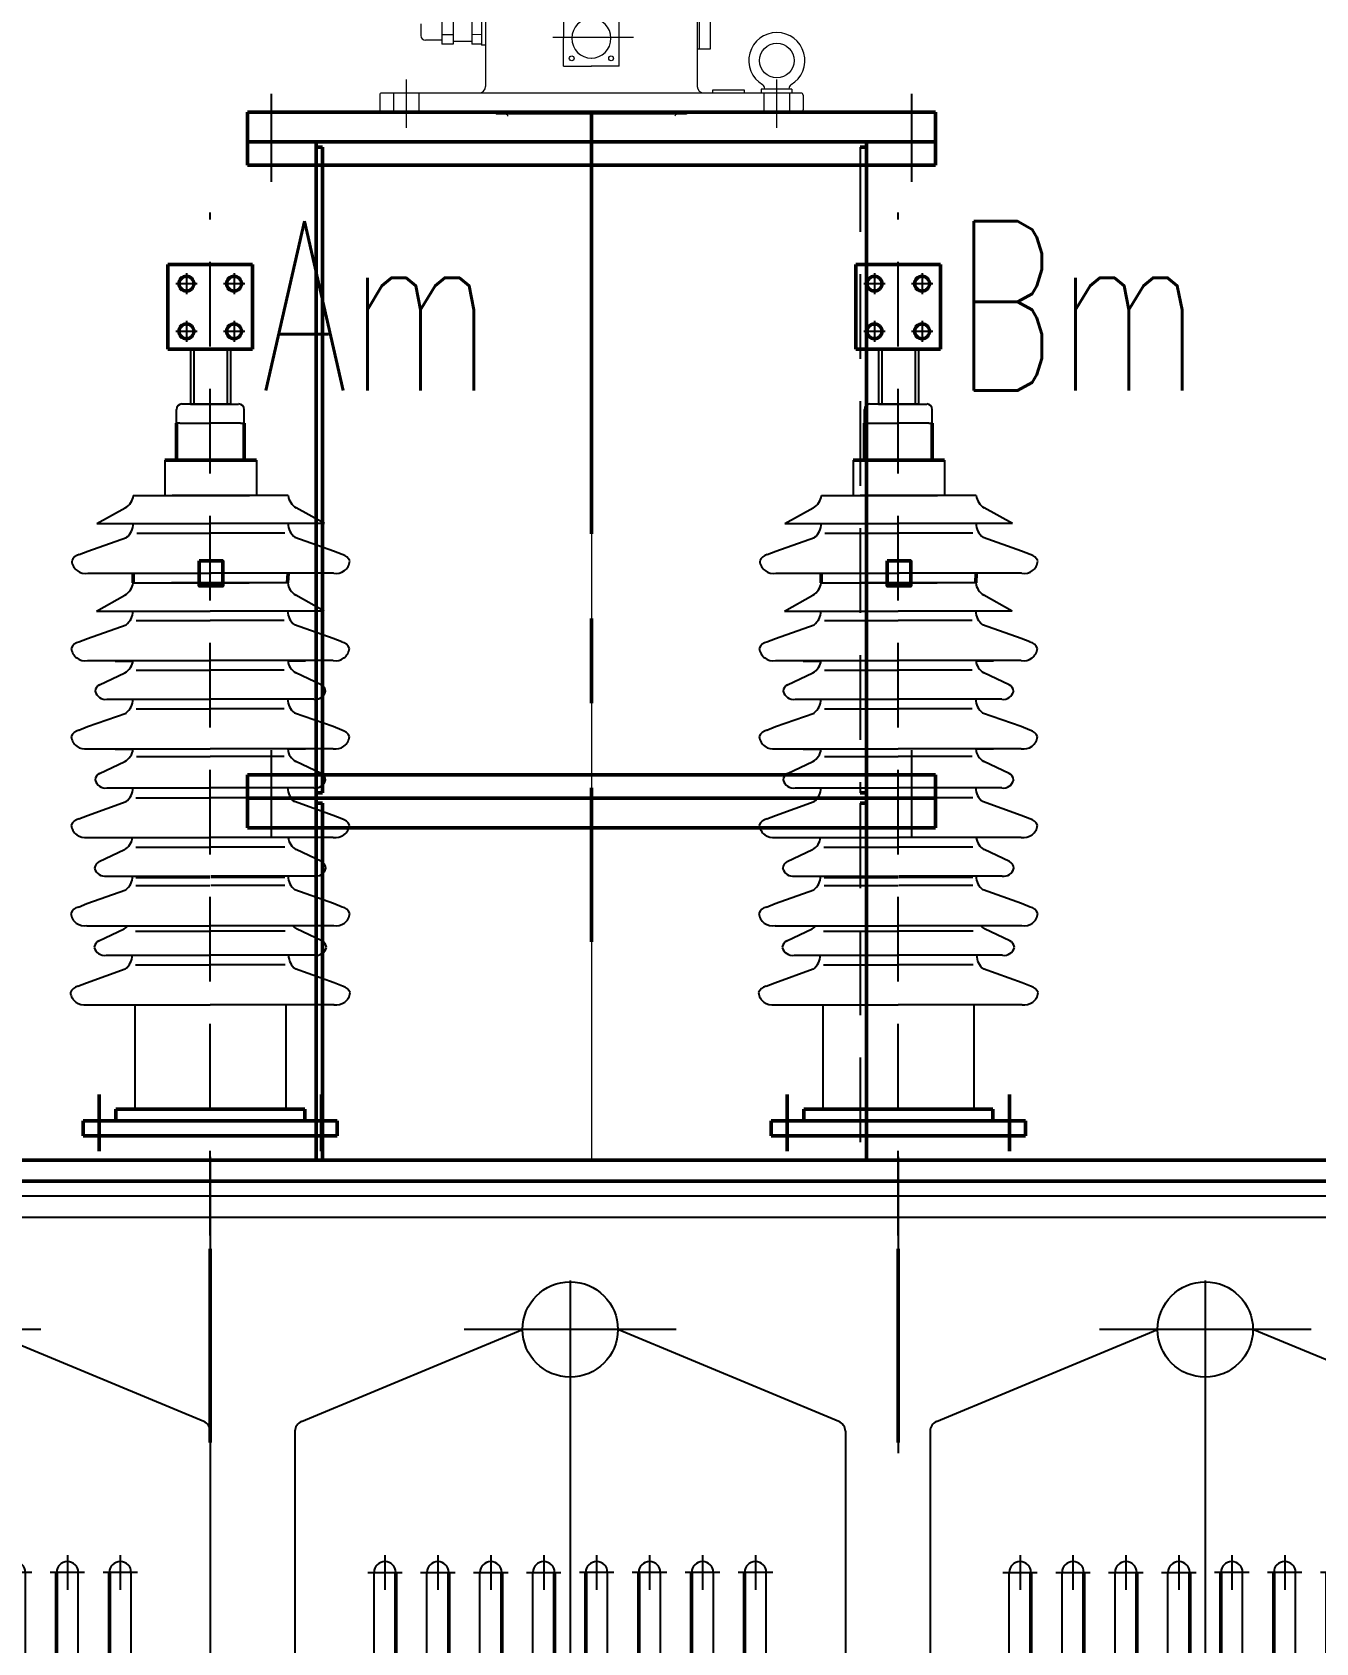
# Model space of a CAD drawing. Header units: millimetres. Extents: x -800 to 18208, y -320 to 13120.
# Drawn here: x 2553 to 3766, y 9396 to 10918 of the extents above; entities that cross this region are included whole.
import ezdxf

# ---------------------------------------------------------------- set-up
doc = ezdxf.new("R2010")
doc.units = ezdxf.units.MM
doc.header["$LTSCALE"] = 320
doc.linetypes.add('CENTER', pattern=[2, 1.25, -0.25, 0.25, -0.25])
doc.linetypes.add('DASHED2', pattern=[0.375, 0.25, -0.125])
for name, color, linetype, lineweight in [('0粗实线层', 7, 'Continuous', 50), ('2中心线层', 1, 'CENTER', 25), ('4细实线层', 2, 'Continuous', 25), ('5文字层', 6, 'Continuous', 25)]:
    doc.layers.add(name, color=color, linetype=linetype, lineweight=lineweight)
doc.layers.add('1', color=5, linetype='DASHED2')
doc.layers.add('INTE_TEXT', color=6, linetype='Continuous')
doc.styles.add('PC_TEXTSTYLE', font='txt.shx', dxfattribs={"width": 0.67, "bigfont": 'hztxt.shx'})

# ---------------------------------------------------------------- blocks, each defined once
blk = doc.blocks.new('A$C730F26E8')
at = {"lineweight": 0}
for p, q in [((225.1, 1106.3), (225.1, 1014.3)), ((425, 1106.3), (425, 1014.3)), ((183.7, 1081), (183.7, 1054.3)), ((194.3, 1081), (194.3, 1054.3)), ((212.2, 1081), (212.2, 1054.3)), ((221.2, 1082.1), (221.2, 1053.1)), ((298.8, 1033.3), (298.9, 1086.1)), ((351.2, 1033.3), (351.1, 1086.1)), ((425, 1087.1), (425, 1049.5)), ((426.8, 1087.1), (426.8, 1049.5)), ((437.1, 1087.1), (437.1, 1049.5)), ((163.9, 1073.5), (163.9, 1062.3)), ((183.7, 1057.8), (168.4, 1057.8)), ((194.3, 1062.9), (183.7, 1062.9)), ((194.3, 1054.3), (183.7, 1054.3)), ((212.2, 1056.8), (194.3, 1056.8)), ((221.1, 1063.1), (212.1, 1063.3)), ((221.2, 1054.3), (212.2, 1054.3)), ((225.1, 1053.1), (221.2, 1053.1)), ((437.1, 1049.5), (425, 1049.5)), ((425, 1049.5), (425, 1049.5)), ((298.8, 1033.3), (325.2, 1033.3)), ((351.2, 1033.3), (324.8, 1033.3)), ((125, 1006), (125, 992)), ((325, 1008), (127, 1008)), ((166.1, 1008), (158.6, 1008)), ((523, 1008), (325, 1008)), ((439.4, 1010.8), (439.4, 1008)), ((469.6, 1010.8), (439.4, 1010.8)), ((469.6, 1008), (469.6, 1010.8)), ((525, 1006), (525, 992)), ((325, 990), (127, 990)), ((165.9, 990), (158.6, 990)), ((235, 990), (235, 988)), ((523, 990), (325, 990)), ((415, 990), (415, 988)), ((484.1, 990), (491.4, 990)), ((325, 988), (235, 988)), ((415, 988), (325, 988))]:
    blk.add_line(p, q, dxfattribs=at)
at = {"lineweight": 0, "ltscale": 2}
for p, q in [((514.5, 1011.7), (485.5, 1011.7)), ((485.5, 1011.7), (485.5, 1008)), ((514.4, 1011.7), (514.4, 1008))]:
    blk.add_line(p, q, dxfattribs=at)
for p, q in [((0, 990), (650, 990)), ((0, 962), (0, 990)), ((650, 962), (650, 990)), ((0, 940), (0, 962)), ((67, 962), (0, 962)), ((0, 962), (67, 962)), ((50, 962), (635, 962)), ((65, 962), (65, 342)), ((325, 962), (635, 962)), ((583, 962), (650, 962)), ((650, 962), (583, 962)), ((585, 962), (585, 342)), ((650, 940), (650, 962)), ((635, 940), (0, 940)), ((585, 940), (650, 940)), ((0, 364), (650, 364)), ((0, 342), (0, 364)), ((650, 342), (650, 364)), ((0, 314), (0, 342)), ((67, 342), (0, 342)), ((0, 342), (67, 342)), ((50, 342), (635, 342)), ((65, 342), (65, 0)), ((325, 342), (635, 342)), ((583, 342), (650, 342)), ((650, 342), (583, 342)), ((585, 342), (585, 0)), ((650, 314), (650, 342)), ((650, 314), (0, 314))]:
    blk.add_line(p, q)
at = {"color": 1, "linetype": 'CENTER'}
blk.add_line((325, 991.5), (325, 206.2), dxfattribs=at)
at = {"color": 5}
for p, q in [((71, 957), (71, 347)), ((71, 337), (71, 0))]:
    blk.add_line(p, q, dxfattribs=at)
at = {"lineweight": 0}
for centre, radius in [((500.2, 1038.7), 16.3), ((306.4, 1040.8), 2.26), ((343.6, 1040.8), 2.26)]:
    blk.add_circle(centre, radius, dxfattribs=at)
for centre, radius, start, end in [((325.3, 1059.7), 18.8, 90.2421, 269.6798), ((324.7, 1059.7), 18.8, 270.3202, 89.7579), ((500.2, 1038.7), 26.5, 300.7645, 239.2355), ((168.4, 1062.3), 4.45, 180, 270), ((127, 1006), 2.01, 90, 180), ((218.8, 1014.3), 6.25, 270, 0), ((431.3, 1014.3), 6.25, 180, 270), ((484.3, 1012.1), 4.45, 0, 59.2355), ((516, 1012.1), 4.45, 120.7645, 180), ((523, 1006), 2.01, 0, 90), ((127, 992), 2.01, 180, 270), ((523, 992), 2.01, 270, 0), ((244.1, 986), 2.01, 0, 90), ((405.9, 986), 2.01, 90, 180)]:
    blk.add_arc(centre, radius, start, end, dxfattribs=at)
at = {"layer": '0粗实线层'}
for p, q in [((71, 957), (65, 957)), ((579, 957), (585, 957)), ((71, 347), (65, 347)), ((71, 337), (65, 337)), ((579, 347), (585, 347)), ((579, 337), (585, 337))]:
    blk.add_line(p, q, dxfattribs=at)
at = {"layer": '1'}
for p, q in [((579, 957), (579, 347)), ((579, 337), (579, 0))]:
    blk.add_line(p, q, dxfattribs=at)
at = {"layer": '2中心线层', "lineweight": 0, "ltscale": 3}
for p, q in [((325, 2768.2), (325, 0)), ((364.9, 1060.5), (288.6, 1060.5)), ((150, 1020.9), (150, 975.1)), ((500, 1020.9), (500, 975.1)), ((138, 1008), (138, 990)), ((162, 1008), (162, 990)), ((488, 1008), (488, 990)), ((512, 1008), (512, 990))]:
    blk.add_line(p, q, dxfattribs=at)
at = {"layer": '2中心线层'}
for p, q in [((22.5, 1007.3), (22.5, 924)), ((627.5, 1007.3), (627.5, 924)), ((22.5, 387.3), (22.5, 304)), ((627.5, 387.3), (627.5, 304))]:
    blk.add_line(p, q, dxfattribs=at)
blk = doc.blocks.new('A$C5CA576C6')
at = {"layer": '0粗实线层'}
for p, q in [((92.1, 1123), (172.1, 1123)), ((92.1, 1123), (92.1, 1043)), ((172.1, 1123), (172.1, 1043)), ((92.1, 1043), (172.1, 1043)), ((100.1, 973.2), (100.1, 938)), ((164.1, 973.2), (164.1, 938)), ((89.3, 938), (175.8, 938)), ((59.1, 822.2), (59.1, 831.4)), ((205.2, 822.2), (205.6, 831.4))]:
    blk.add_line(p, q, dxfattribs=at)
at = {"layer": '0粗实线层', "color": 1}
for p, q in [((27.1, 339), (27.1, 285.5)), ((237.1, 339), (237.1, 285.5))]:
    blk.add_line(p, q, dxfattribs=at)
at = {"layer": '0粗实线层', "color": 0}
for p, q in [((42.8, 314), (42.8, 325)), ((42.8, 325), (132.1, 325)), ((221.5, 325), (132.1, 325)), ((221.5, 314), (221.5, 325)), ((12.1, 314), (12.1, 300)), ((252.1, 314), (12.1, 314)), ((252.1, 300), (252.1, 314)), ((12.1, 300), (252.1, 300))]:
    blk.add_line(p, q, dxfattribs=at)
at = {"layer": '0粗实线层', "color": 1, "linetype": 'CENTER'}
blk.add_line((132.1, 10), (132.1, 193.1), dxfattribs=at)
at = {"layer": '0粗实线层', "color": 5}
blk.add_lwpolyline([(121.7, 843), (143.8, 843), (143.8, 819.4), (121.7, 819.4)], close=True, dxfattribs=at)
at = {"layer": '0粗实线层'}
for centre in [(109.6, 1104.9), (154.6, 1104.9), (109.6, 1059.9), (154.6, 1059.9)]:
    blk.add_circle(centre, 7, dxfattribs=at)
at = {"layer": '1', "color": 1}
blk.add_line((132.1, 205.6), (132.1, 1172), dxfattribs=at)
at = {"layer": '2中心线层'}
for p, q in [((109.6, 1114.9), (109.6, 1094.9)), ((154.6, 1114.9), (154.6, 1094.9)), ((99.6, 1104.9), (119.6, 1104.9)), ((144.6, 1104.9), (164.6, 1104.9)), ((109.6, 1069.9), (109.6, 1049.9)), ((154.6, 1069.9), (154.6, 1049.9)), ((99.6, 1059.9), (119.6, 1059.9)), ((144.6, 1059.9), (164.6, 1059.9))]:
    blk.add_line(p, q, dxfattribs=at)
at = {"layer": '2中心线层', "color": 1}
blk.add_line((132.1, 280), (132.1, 0), dxfattribs=at)
at = {"layer": 'INTE_TEXT', "color": 0}
for p, q in [((113.3, 1043), (113.3, 1012.1)), ((116.6, 1043), (116.6, 991.2)), ((148.1, 1043), (148.1, 991.2)), ((151.2, 1043), (151.2, 1012.1)), ((113.3, 1012.1), (113.3, 991.2)), ((151.2, 1012.1), (151.2, 991.2)), ((113.3, 991.2), (105.3, 991.2)), ((113.3, 991.2), (151.2, 991.2)), ((151.2, 991.2), (113.3, 991.2)), ((151.2, 991.2), (158.9, 991.2)), ((100.1, 983.1), (100.1, 986)), ((100.1, 973.2), (100.1, 983.1)), ((164.1, 983.1), (164.1, 986)), ((164.1, 973.2), (164.1, 983.1)), ((103.4, 973.2), (100.1, 973.2)), ((103.4, 973.2), (132.1, 973.2)), ((160.8, 973.2), (132.1, 973.2)), ((160.8, 973.2), (164.1, 973.2)), ((89.3, 938), (89.3, 913.8)), ((89.3, 938), (89.3, 904.8)), ((175.8, 938), (175.8, 913.8)), ((175.8, 938), (175.8, 904.8)), ((59.4, 904.8), (71.7, 904.8)), ((71.7, 904.8), (132.9, 904.8)), ((89.3, 904.8), (96, 904.8)), ((132.5, 904.8), (96, 904.8)), ((193.3, 904.8), (132.1, 904.8)), ((132.5, 904.8), (169.1, 904.8)), ((175.8, 904.8), (169.1, 904.8)), ((205.6, 904.8), (193.3, 904.8)), ((25, 878.2), (51.8, 893.2)), ((240.1, 878.2), (213.2, 893.2)), ((25, 878.2), (132.5, 878.2)), ((62.6, 869.2), (132.5, 869.2)), ((240.1, 878.2), (132.5, 878.2)), ((202.4, 869.2), (132.5, 869.2)), ((8.3, 848.9), (16.4, 852.3)), ((16.4, 852.3), (53, 865.2)), ((248.6, 852.3), (212.1, 865.2)), ((256.7, 848.9), (248.6, 852.3)), ((16.4, 831.4), (58.2, 831.4)), ((58.2, 831.4), (132.5, 831.4)), ((59.1, 822.2), (71.3, 822.2)), ((71.3, 822.2), (132.5, 822.2)), ((71.7, 831.4), (132.9, 831.4)), ((88.9, 822.2), (95.6, 822.2)), ((132.1, 822.2), (95.6, 822.2)), ((192.9, 822.2), (131.8, 822.2)), ((193.3, 831.4), (132.1, 831.4)), ((132.1, 822.2), (168.7, 822.2)), ((206.9, 831.4), (132.5, 831.4)), ((175.4, 822.2), (168.7, 822.2)), ((205.2, 822.2), (192.9, 822.2)), ((205.6, 831.4), (193.3, 831.4)), ((248.6, 831.4), (206.9, 831.4)), ((24.6, 795.6), (51.4, 810.6)), ((239.7, 795.6), (212.9, 810.6)), ((24.6, 795.6), (132.1, 795.6)), ((239.7, 795.6), (132.1, 795.6)), ((16, 769.7), (52.6, 782.7)), ((62.2, 786.6), (132.1, 786.6)), ((202, 786.6), (132.1, 786.6)), ((248.2, 769.7), (211.7, 782.7)), ((7.9, 766.4), (16, 769.7)), ((256.4, 766.4), (248.2, 769.7)), ((16, 748.9), (57.8, 748.9)), ((41, 748.9), (57.8, 748.9)), ((42.2, 748.4), (59.1, 748.4)), ((57.8, 748.9), (132.1, 748.9)), ((59.1, 748.9), (71.3, 748.9)), ((71.3, 748.9), (132.5, 748.9)), ((192.9, 748.9), (131.8, 748.9)), ((206.5, 748.9), (132.1, 748.9)), ((205.2, 748.9), (192.9, 748.9)), ((222, 748.4), (205.2, 748.4)), ((223.3, 748.9), (206.5, 748.9)), ((248.2, 748.9), (206.5, 748.9)), ((27.5, 726), (51.4, 737.3)), ((62.2, 739.7), (132.1, 739.7)), ((202, 739.7), (132.1, 739.7)), ((236.8, 726), (212.9, 737.3)), ((34.5, 712.3), (132.1, 712.3)), ((62.2, 703.3), (132.1, 703.3)), ((229.8, 712.3), (132.1, 712.3)), ((202, 703.3), (132.1, 703.3)), ((7.9, 683), (16, 686.4)), ((16, 686.4), (52.6, 699.3)), ((248.2, 686.4), (211.7, 699.3)), ((256.4, 683), (248.2, 686.4)), ((16, 665.5), (57.8, 665.5)), ((41, 665.5), (57.8, 665.5)), ((42.2, 665.1), (59.1, 665.1)), ((57.8, 665.5), (132.1, 665.5)), ((62.5, 658.3), (132.1, 658.3)), ((206.5, 665.5), (132.1, 665.5)), ((201.8, 658.3), (132.1, 658.3)), ((222, 665.1), (205.2, 665.1)), ((223.3, 665.5), (206.5, 665.5)), ((248.2, 665.5), (206.5, 665.5)), ((27.5, 642.3), (51.4, 653.5)), ((236.8, 642.3), (212.9, 653.5)), ((34.5, 628.5), (132.1, 628.5)), ((229.8, 628.5), (132.1, 628.5)), ((16, 602.6), (52.6, 615.6)), ((61.7, 619.3), (131.7, 619.3)), ((202.5, 619.3), (132.5, 619.3)), ((248.2, 602.6), (211.7, 615.6)), ((7.9, 599.3), (16, 602.6)), ((256.4, 599.3), (248.2, 602.6)), ((16, 581.8), (57.8, 581.8)), ((41, 581.8), (57.8, 581.8)), ((57.8, 581.8), (132.1, 581.8)), ((206.5, 581.8), (132.1, 581.8)), ((223.3, 581.8), (206.5, 581.8)), ((248.2, 581.8), (206.5, 581.8)), ((27.1, 559), (51, 570.2)), ((61.8, 572.6), (131.8, 572.6)), ((202.4, 572.6), (132.5, 572.6)), ((237.1, 559), (213.2, 570.2)), ((34.1, 545.2), (131.8, 545.2)), ((61.9, 543.9), (131.8, 543.9)), ((61.9, 536.2), (131.8, 536.2)), ((230.1, 545.2), (132.5, 545.2)), ((202.4, 543.9), (132.5, 543.9)), ((202.4, 536.2), (132.5, 536.2)), ((7.5, 515.9), (15.6, 519.3)), ((15.6, 519.3), (52.2, 532.3)), ((248.6, 519.3), (212.1, 532.3)), ((256.7, 515.9), (248.6, 519.3)), ((15.6, 498.4), (57.4, 498.4)), ((26.8, 484.2), (50.6, 495.4)), ((40.6, 498.4), (57.4, 498.4)), ((57.4, 498.4), (131.8, 498.4)), ((61.5, 493.3), (131.4, 493.3)), ((206.9, 498.4), (132.5, 498.4)), ((202.8, 493.3), (132.9, 493.3)), ((248.6, 498.4), (206.9, 498.4)), ((223.7, 498.4), (206.9, 498.4)), ((237.5, 484.2), (213.6, 495.4)), ((15.3, 444.5), (51.8, 457.5)), ((33.8, 470.4), (131.4, 470.4)), ((61.5, 461.4), (131.4, 461.4)), ((230.5, 470.4), (132.9, 470.4)), ((202.8, 461.4), (132.9, 461.4)), ((249, 444.5), (212.4, 457.5)), ((7.1, 441.2), (15.3, 444.5)), ((257.1, 441.2), (249, 444.5)), ((15.3, 423.7), (132.1, 423.7)), ((60.9, 423.7), (60.9, 325)), ((249, 423.7), (132.1, 423.7)), ((203.4, 423.7), (203.4, 325))]:
    blk.add_line(p, q, dxfattribs=at)
for centre, radius, start, end in [((105.3, 986), 5.22, 90, 180), ((158.9, 986), 5.22, 0, 90), ((44.1, 906.6), 15.5, 299.905, 353.309), ((221, 906.6), 15.5, 186.691, 240.095), ((42.8, 878.4), 16.6, 307.6318, 359.3564), ((222.2, 878.4), 16.6, 180.6436, 232.3682), ((10.2, 839.5), 9.66, 101.2874, 159.2237), ((14.1, 844.2), 13, 185.9456, 280.3119), ((251, 844.2), 13, 259.6881, 354.0544), ((254.9, 839.5), 9.66, 20.7763, 78.7126), ((43.7, 824.1), 15.5, 299.905, 353.309), ((220.6, 824.1), 15.5, 186.691, 240.095), ((42.4, 795.8), 16.6, 307.6318, 359.3564), ((221.8, 795.8), 16.6, 180.6436, 232.3682), ((9.8, 756.9), 9.66, 101.2874, 159.2237), ((254.5, 756.9), 9.66, 20.7763, 78.7126), ((13.7, 761.7), 13, 185.9456, 280.3119), ((43.7, 750.7), 15.5, 299.905, 353.309), ((220.6, 750.7), 15.5, 186.691, 240.095), ((250.6, 761.7), 13, 259.6881, 354.0544), ((31.6, 718.7), 8.42, 118.9947, 172.1608), ((33.1, 722.4), 10.2, 194.6709, 277.9511), ((231.2, 722.4), 10.2, 262.0489, 345.3291), ((232.7, 718.7), 8.42, 7.8392, 61.0053), ((42.4, 712.5), 16.6, 307.6318, 359.3564), ((221.8, 712.5), 16.6, 180.6436, 232.3682), ((9.8, 673.6), 9.66, 101.2874, 159.2237), ((13.7, 678.3), 13, 185.9456, 280.3119), ((250.6, 678.3), 13, 259.6881, 354.0544), ((254.5, 673.6), 9.66, 20.7763, 78.7126), ((43.7, 666.9), 15.5, 299.905, 353.309), ((220.6, 666.9), 15.5, 186.691, 240.095), ((31.6, 634.9), 8.42, 118.9947, 172.1608), ((232.7, 634.9), 8.42, 7.8392, 61.0053), ((33.1, 638.6), 10.2, 194.6709, 277.9511), ((42.4, 628.7), 16.6, 307.6318, 359.3564), ((221.8, 628.7), 16.6, 180.6436, 232.3682), ((231.2, 638.6), 10.2, 262.0489, 345.3291), ((9.8, 589.8), 9.66, 101.2874, 159.2237), ((254.5, 589.8), 9.66, 20.7763, 78.7126), ((13.7, 594.6), 13, 185.9456, 280.3119), ((43.3, 583.6), 15.5, 299.905, 353.309), ((221, 583.6), 15.5, 186.691, 240.095), ((250.6, 594.6), 13, 259.6881, 354.0544), ((31.2, 551.6), 8.42, 118.9947, 172.1608), ((32.7, 555.3), 10.2, 194.6709, 277.9511), ((231.5, 555.3), 10.2, 262.0489, 345.3291), ((233, 551.6), 8.42, 7.8392, 61.0053), ((42.1, 545.4), 16.6, 307.6318, 359.3564), ((222.2, 545.4), 16.6, 180.6436, 232.3682), ((9.4, 506.5), 9.66, 101.2874, 159.2237), ((13.3, 511.2), 13, 185.9456, 280.3119), ((251, 511.2), 13, 259.6881, 354.0544), ((254.9, 506.5), 9.66, 20.7763, 78.7126), ((42.9, 508.8), 15.5, 299.905, 318.0794), ((221.3, 508.8), 15.5, 221.9206, 240.095), ((30.8, 476.8), 8.42, 118.9947, 172.1608), ((32.3, 480.5), 10.2, 194.6709, 277.9511), ((231.9, 480.5), 10.2, 262.0489, 345.3291), ((233.4, 476.8), 8.42, 7.8392, 61.0053), ((41.7, 470.6), 16.6, 307.6318, 359.3564), ((222.6, 470.6), 16.6, 180.6436, 232.3682), ((9, 431.7), 9.66, 101.2874, 159.2237), ((12.9, 436.5), 13, 185.9456, 280.3119), ((251.3, 436.5), 13, 259.6881, 354.0544), ((255.2, 431.7), 9.66, 20.7763, 78.7126)]:
    blk.add_arc(centre, radius, start, end, dxfattribs=at)
blk = doc.blocks.new('1')
for p, q in [((5399.2, 9227.8), (5608, 9314.6)), ((5906.9, 9227.8), (5698, 9314.6)), ((5393, 9218.5), (5393, 7171.5)), ((5913, 9218.5), (5913, 7171.5)), ((5467.7, 7305), (5467.7, 9085.1)), ((5517.7, 7305), (5517.7, 9085.1)), ((5567.7, 7305), (5567.7, 9085.1)), ((5617.7, 7305), (5617.7, 9085.1)), ((5688.3, 7305), (5688.3, 9085.1)), ((5738.3, 7305), (5738.3, 9085.1)), ((5788.3, 7305), (5788.3, 9085.1)), ((5838.3, 7305), (5838.3, 9085.1))]:
    blk.add_line(p, q)
blk.add_circle((5653, 9314.6), 45)
for centre, radius, start, end in [((5403, 9218.5), 10, 112.5804, 180), ((5903, 9218.5), 10, 0, 67.4196), ((5478, 9085.1), 10.3, 0, 180), ((5528, 9085.1), 10.3, 0, 180), ((5578, 9085.1), 10.3, 0, 180), ((5628, 9085.1), 10.3, 0, 180), ((5678, 9085.1), 10.3, 0, 180), ((5728, 9085.1), 10.3, 0, 180), ((5778, 9085.1), 10.3, 0, 180), ((5828, 9085.1), 10.3, 0, 180)]:
    blk.add_arc(centre, radius, start, end)
at = {"layer": '0粗实线层'}
for p, q in [((5488.3, 9085.1), (5488.3, 7305)), ((5538.3, 9085.1), (5538.3, 7305)), ((5588.3, 9085.1), (5588.3, 7305)), ((5638.3, 9085.1), (5638.3, 7305)), ((5667.7, 9085.1), (5667.7, 7305)), ((5717.7, 9085.1), (5717.7, 7305)), ((5767.7, 9085.1), (5767.7, 7305)), ((5817.7, 9085.1), (5817.7, 7305))]:
    blk.add_line(p, q, dxfattribs=at)
at = {"layer": '2中心线层'}
for p, q in [((5653, 9360.8), (5653, 7040.3)), ((5753, 9314.6), (5553, 9314.6)), ((5478, 9101.4), (5478, 9068.7)), ((5528, 9101.4), (5528, 9068.7)), ((5578, 9101.4), (5578, 9068.7)), ((5628, 9101.4), (5628, 9068.7)), ((5678, 9101.4), (5678, 9068.7)), ((5728, 9101.4), (5728, 9068.7)), ((5778, 9101.4), (5778, 9068.7)), ((5828, 9101.4), (5828, 9068.7)), ((5461.7, 9085.1), (5494.3, 9085.1)), ((5511.7, 9085.1), (5544.3, 9085.1)), ((5561.7, 9085.1), (5594.3, 9085.1)), ((5611.7, 9085.1), (5644.3, 9085.1)), ((5694.3, 9085.1), (5661.7, 9085.1)), ((5744.3, 9085.1), (5711.7, 9085.1)), ((5794.3, 9085.1), (5761.7, 9085.1)), ((5844.3, 9085.1), (5811.7, 9085.1))]:
    blk.add_line(p, q, dxfattribs=at)

msp = doc.modelspace()

# ---------------------------------------------------------------- linework, layer by layer
for p, q in [((6596.44, 9818.1), (1326.44, 9818.1)), ((1326.44, 9798.1), (6596.44, 9798.1))]:
    msp.add_line(p, q)
at = {"layer": '0粗实线层'}
for p, q in [((1326.44, 9852.1), (6246.44, 9852.1)), ((6596.44, 9852.1), (1676.44, 9852.1)), ((1326.44, 9832.1), (6246.44, 9832.1)), ((6596.44, 9832.1), (1676.44, 9832.1))]:
    msp.add_line(p, q, dxfattribs=at)

# ---------------------------------------------------------------- block references
for name, p in [('A$C730F26E8', (2756.44, 9852.07)), ('A$C5CA576C6', (2589.3, 9575.1)), ('A$C5CA576C6', (3239.3, 9575.1))]:
    msp.add_blockref(name, p, dxfattribs=at)
at = {"layer": '4细实线层'}
for p in [(-3191.6, 377.42), (-2591.6, 377.42), (-1991.6, 377.42)]:
    msp.add_blockref('1', p, dxfattribs=at)

# ---------------------------------------------------------------- texts
at = {"layer": '5文字层', "style": 'PC_TEXTSTYLE', "width": 0.667}
for s, p in [('Am', (2769.17, 10578.93)), ('Bm', (3424.59, 10578.93))]:
    msp.add_text(s, height=160, dxfattribs=at).set_placement(p)

doc.saveas('drawing.dxf')
